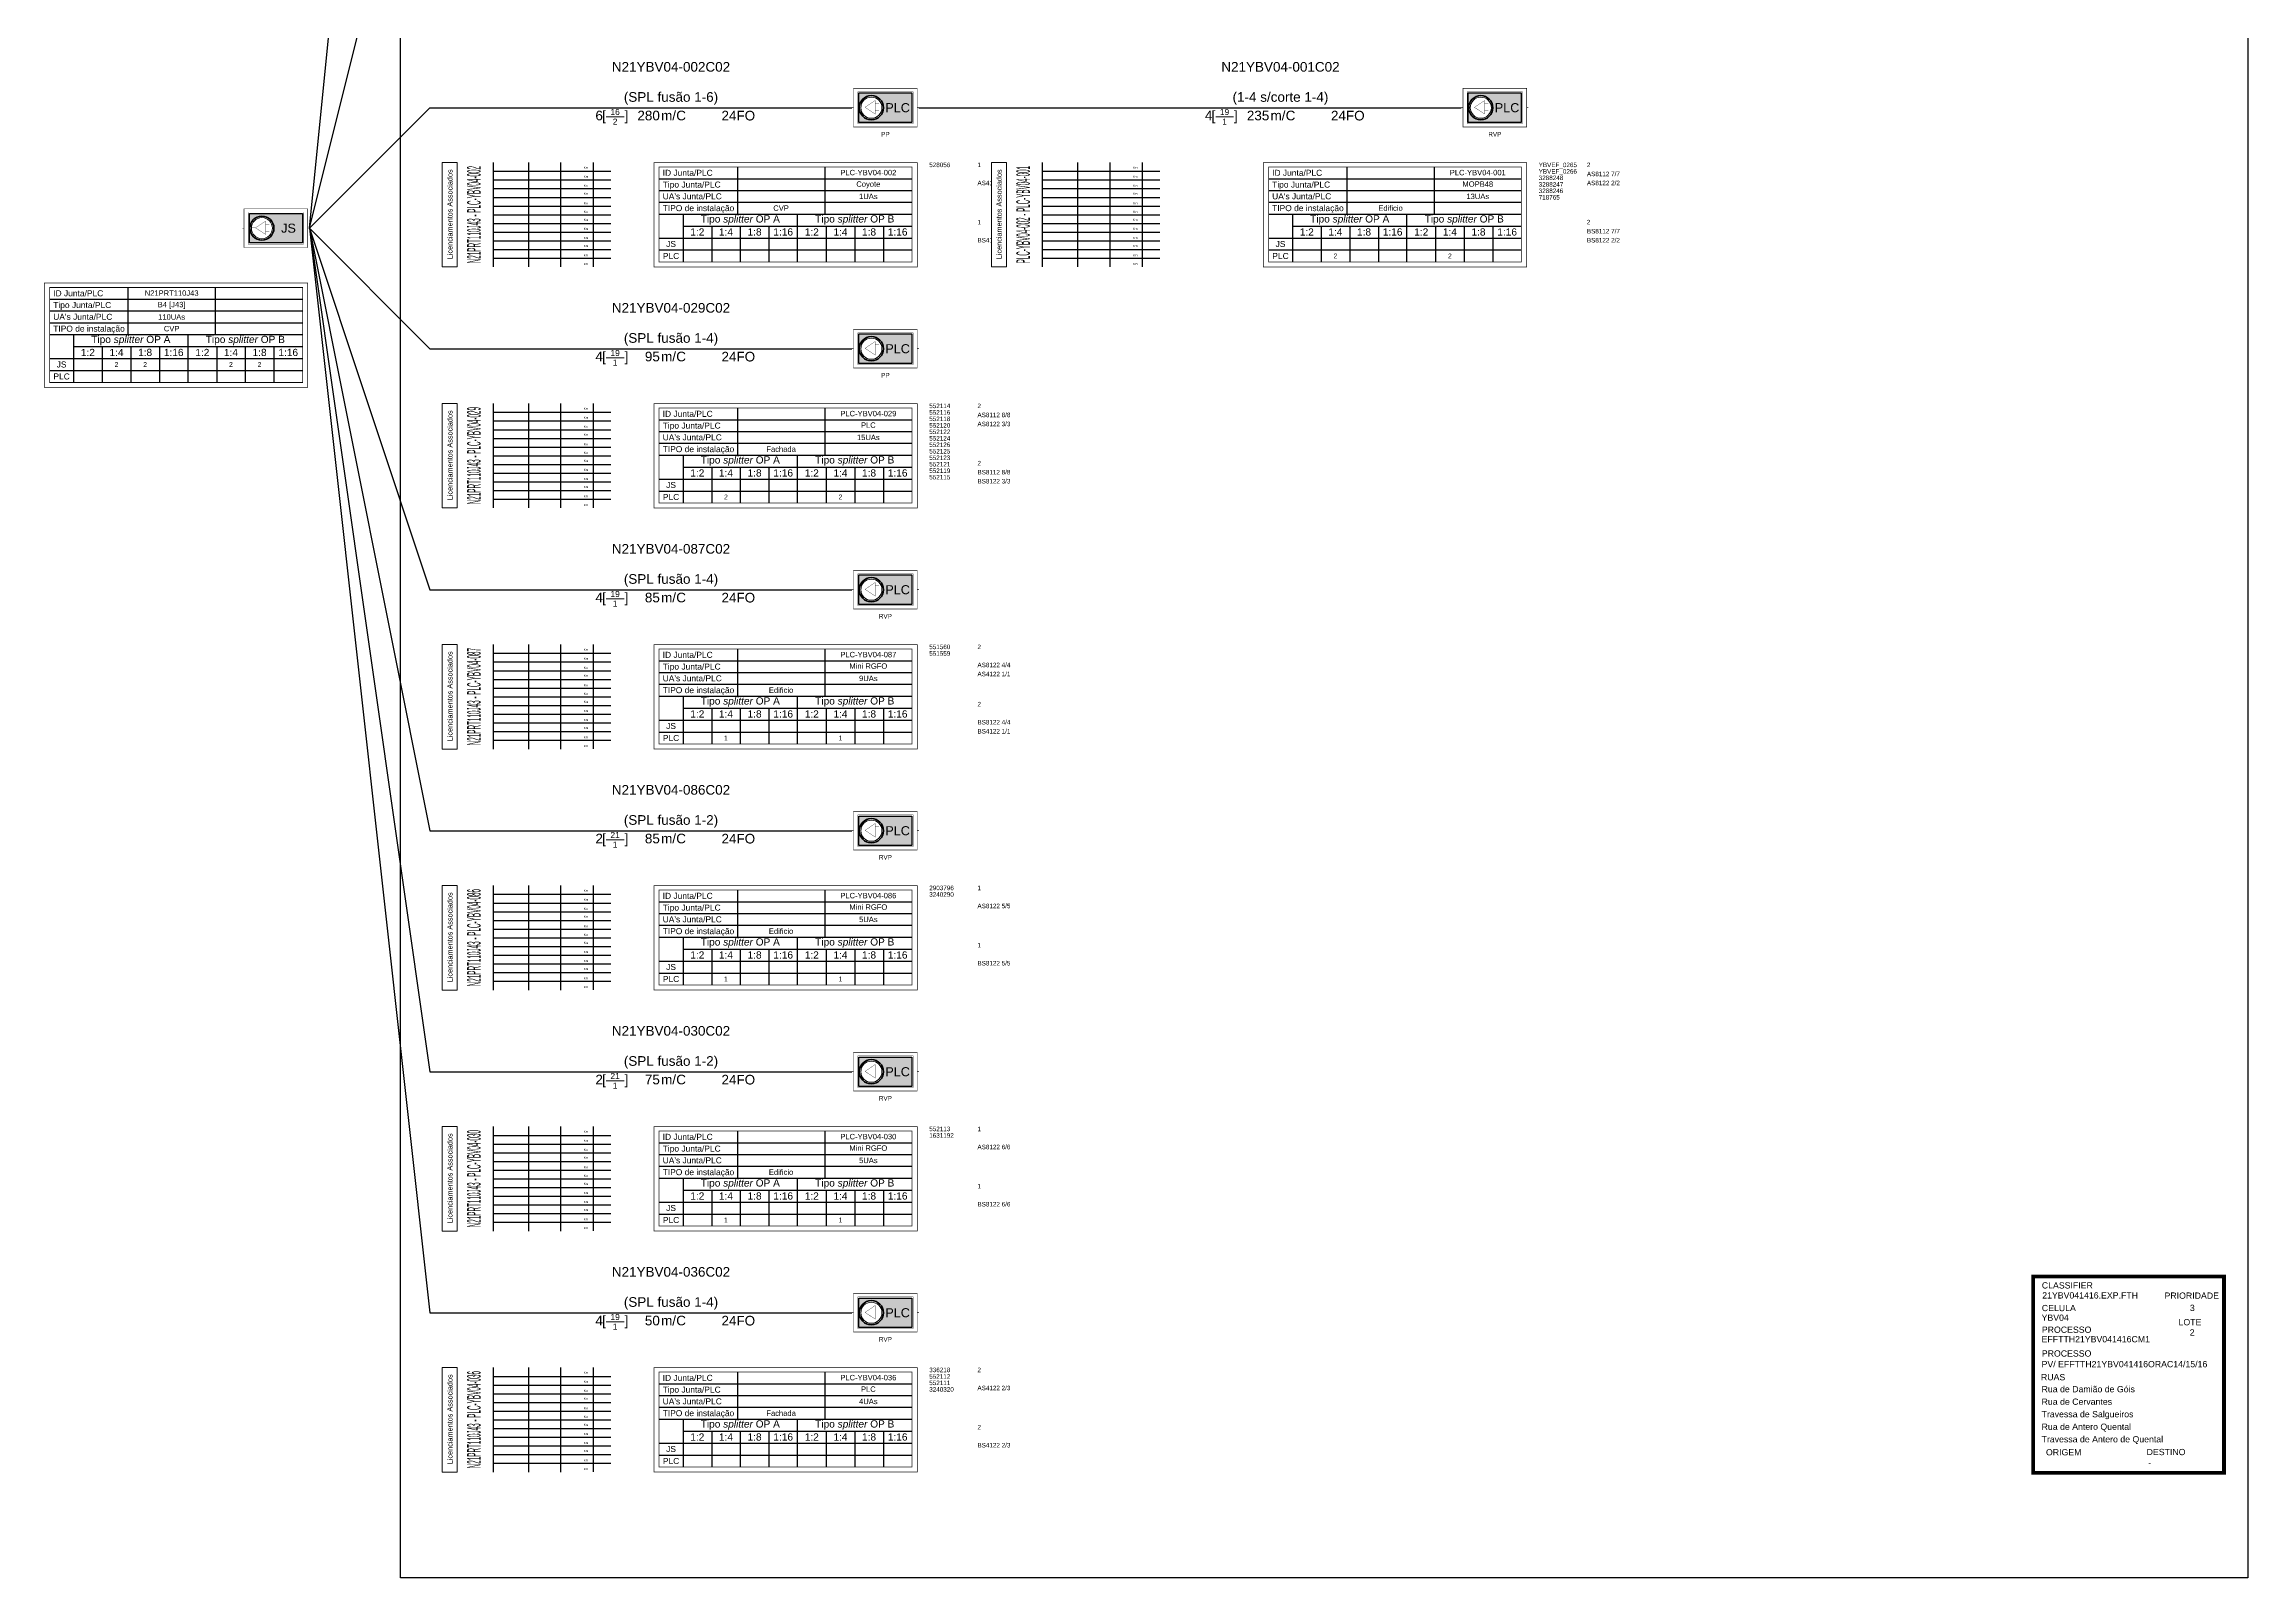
# Model space of a CAD drawing. Header units: metres. Extents: x 288 to 1034, y 827 to 7702.
# Drawn here: x 443.8 to 809.5, y 4170.9 to 4425.5 of the extents above; entities that cross this region are included whole.
import ezdxf
from ezdxf.enums import TextEntityAlignment as Align

# ---------------------------------------------------------------- set-up
doc = ezdxf.new("R2010")
doc.units = ezdxf.units.M
doc.header["$MEASUREMENT"] = 0
doc.set_wipeout_variables(frame=1)
for name, color, linetype in [('3-PROJ_FTTH_CABO', 7, 'Continuous'), ('3-PROJ_FTTH_JUNTA', 7, 'Continuous'), ('3-PROJ_FTTH_LICENCIAMENTOS', 7, 'Continuous'), ('3-PROJ_FTTH_PLC', 7, 'Continuous'), ('Licenciamentos Porto_1', 4, 'Continuous')]:
    doc.layers.add(name, color=color, linetype=linetype)
doc.styles.add('ARIAL', font='')
doc.styles.get('ARIAL').set_extended_font_data('Arial')

# ---------------------------------------------------------------- blocks, each defined once
blk = doc.blocks.new('*U26')
blk.add_hatch(color=31).paths.add_polyline_path([(9.97, -2.44), (1.18, -2.44), (1.18, 2.44), (9.97, 2.44)])
at = {"color": 7, "const_width": 0.0743}
for points in [[(0.29, 0), (0, 0)], [(11.15, 0), (10.86, 0)]]:
    blk.add_lwpolyline(points, dxfattribs=at)
at = {"color": 7}
for points, const_width in [([(10.86, -3.21), (0.29, -3.21), (0.29, 3.21), (10.86, 3.21)], 0.0929), ([(10.17, -2.63), (0.99, -2.63), (0.99, 2.63), (10.17, 2.63)], 0.0465)]:
    blk.add_lwpolyline(points, close=True, dxfattribs=dict(at, const_width=const_width))
at = {"color": 31}
blk.add_lwpolyline([(9.97, -2.44), (1.18, -2.44), (1.18, 2.44), (9.97, 2.44)], close=True, dxfattribs=at)
at = {"color": 7, "ltscale": 0.001}
blk.add_lwpolyline([(10.86, -9.12, 0.12, 0.12, 0), (10.86, -9.12, 0.12, 0.12, 0), (-32.84, -9.12, 0.12, 0.12, 0), (-32.84, -26.43, 0.12, 0.12, 0), (10.86, -26.43, 0.12, 0.12, 0), (10.86, -26.43, 0.12, 0.12, 0), (10.86, -9.12, 0, 0, 0)], format="xyseb", dxfattribs=at)
at = {"color": 7, "ltscale": 0.001, "const_width": 0.12}
blk.add_lwpolyline([(10, -25.61), (10, -25.61), (-31.98, -25.61), (-31.98, -9.84), (10, -9.84), (10, -9.84)], close=True, dxfattribs=at)
at = {"color": 7}
for points in [[(-18.98, -9.84), (-18.98, -17.65)], [(-4.49, -9.84), (-4.49, -17.65)], [(-31.98, -11.79), (10, -11.79)], [(-31.98, -13.74), (10, -13.74)], [(-31.98, -15.69), (10, -15.69)], [(-31.98, -17.65), (10, -17.65)], [(-28, -17.65), (-28, -25.61)], [(-9, -25.61), (-9, -17.65)], [(-31.98, -21.63), (10, -21.63)], [(-28, -19.64), (10, -19.64)], [(-23.25, -19.64), (-23.25, -25.61)], [(-18.5, -19.64), (-18.5, -25.61)], [(-13.75, -19.64), (-13.75, -25.61)], [(-4.25, -19.64), (-4.25, -25.61)], [(0.5, -19.64), (0.5, -25.61)], [(5.25, -19.64), (5.25, -25.61)], [(-31.98, -23.62), (10, -23.62)], [(-31.98, -23.62), (-13.57, -23.62), (10, -23.62)]]:
    blk.add_lwpolyline(points, dxfattribs=at)
at = {"color": 7, "style": 'ARIAL'}
for s, p in [('ID Junta/PLC', (-31.38, -10.81)), ('Tipo Junta/PLC', (-31.38, -12.76)), ("UA's Junta/PLC", (-31.38, -14.71)), ('TIPO de instalação', (-31.38, -16.67))]:
    blk.add_text(s, height=1, dxfattribs=at).set_placement(p, align=Align.MIDDLE_LEFT)
for s, p in [('PLC', (-29.99, -24.61)), ('JS', (-29.99, -22.62))]:
    blk.add_text(s, height=1, dxfattribs=at).set_placement(p, align=Align.MIDDLE_CENTER)
at = {"color": 7, "ltscale": 0.001, "char_height": 1.2, "attachment_point": 5, "style": 'ARIAL'}
for s, insert, width in [('{\\C114;Tipo \\fArial|b0|i1|c0|p34;splitter\\fArial|b0|i0|c0|p34; OP A}', (-18.5, -18.64), 14.6912), ('{\\C10;Tipo \\fArial|b0|i1|c0|p34;splitter\\fArial|b0|i0|c0|p34; OP B}', (0.5, -18.64), 14.6912), ('{\\C114;1:2}', (-25.63, -20.63), 4.1115), ('{\\C114;1:4}', (-20.88, -20.63), 4.1115), ('{\\C114;1:8}', (-16.13, -20.63), 4.1115), ('{\\C114;1:16}', (-11.38, -20.63), 4.1115), ('{\\C10;1:2}', (-6.63, -20.63), 4.1115), ('{\\C10;1:4}', (-1.88, -20.63), 4.1115), ('{\\C10;1:8}', (2.87, -20.63), 4.1115), ('{\\C10;1:16}', (7.62, -20.63), 4.1115)]:
    blk.add_mtext(s, dxfattribs=dict(at, insert=insert, width=width))
at = {"color": 4, "lineweight": 0, "style": 'ARIAL'}
blk.add_attdef('ALOCAÇÃO_RDP', text='', height=0.8, dxfattribs=at).set_placement((-0.91, -2.81), align=Align.MIDDLE_RIGHT)
blk.add_attdef('FO_RDP', text='', height=0.8, dxfattribs=at).set_placement((12.06, -2.81), align=Align.MIDDLE_LEFT)
at = {"color": 5, "lineweight": 0, "style": 'ARIAL'}
blk.add_attdef('FO_RTR+BKB', text='', height=0.8, dxfattribs=at).set_placement((12.07, -1.2), align=Align.MIDDLE_LEFT)
at = {"color": 1, "lineweight": 0, "style": 'ARIAL'}
blk.add_attdef('ALOCAÇÃO_RDS', text='', height=0.8, dxfattribs=at).set_placement((-0.89, -4.35), align=Align.MIDDLE_RIGHT)
at = {"color": 7, "lineweight": 0, "style": 'ARIAL'}
blk.add_attdef('MORADA', text='', height=0.75, dxfattribs=at).set_placement((10.86, -7.21), align=Align.MIDDLE_RIGHT)
at = {"color": 1, "lineweight": 0, "style": 'ARIAL'}
blk.add_attdef('FO_RDS', text='', height=0.8, dxfattribs=at).set_placement((12.09, -4.35), align=Align.MIDDLE_LEFT)
at = {"color": 7, "lineweight": 0, "style": 'ARIAL'}
for tag, p in [('JUNTA', (-11.73, -10.77)), ('TIPO_JUNTA', (-11.73, -12.68)), ('UA_JUNTA', (-11.73, -14.74)), ('INSTALACAO', (-11.73, -16.67)), ('NPOL_CVP', (2.75, -16.66))]:
    blk.add_attdef(tag, text='', height=0.9, dxfattribs=at).set_placement(p, align=Align.MIDDLE_CENTER)
at = {"color": 114, "style": 'ARIAL'}
for tag, p in [('(P)1:2_A', (-25.63, -24.61)), ('(J)1:2_A', (-25.63, -22.62)), ('(P)1:4_A', (-20.88, -24.61)), ('(J)1:4_A', (-20.88, -22.62)), ('(P)1:8_A', (-16.13, -24.61)), ('(J)1:8_A', (-16.13, -22.62)), ('(P)1:16_A', (-11.38, -24.61)), ('(J)1:16_A', (-11.38, -22.62))]:
    blk.add_attdef(tag, text='', height=0.8, dxfattribs=at).set_placement(p, align=Align.MIDDLE_CENTER)
at = {"color": 10, "style": 'ARIAL'}
for tag, p in [('(P)1:2_B', (-6.63, -24.61)), ('(J)1:2_B', (-6.63, -22.62)), ('(P)1:4_B', (-1.88, -24.61)), ('(J)1:4_B', (-1.88, -22.62)), ('(P)1:8_B', (2.87, -24.61)), ('(J)1:8_B', (2.87, -22.62)), ('(P)1:16_B', (7.62, -24.61)), ('(J)1:16_B', (7.62, -22.62))]:
    blk.add_attdef(tag, text='', height=0.8, dxfattribs=at).set_placement(p, align=Align.MIDDLE_CENTER)
at = {"color": 7, "lineweight": 0}
blk.add_wipeout([(3.7, -1.95), (3.43, -1.99), (3.09, -2), (2.79, -1.95), (2.57, -1.88), (2.34, -1.78), (2.03, -1.59), (1.77, -1.34), (1.58, -1.1), (1.47, -0.92), (1.35, -0.61), (1.28, -0.33), (1.25, 0), (1.3, 0.42), (1.38, 0.7), (1.51, 0.98), (1.63, 1.17), (1.83, 1.4), (1.98, 1.55), (2.18, 1.69), (2.4, 1.81), (2.69, 1.92), (2.92, 1.97), (3.27, 2), (3.51, 1.99), (3.73, 1.94), (3.98, 1.87), (4.15, 1.79), (4.31, 1.7), (4.51, 1.56), (4.66, 1.42), (4.79, 1.28), (4.96, 1.05), (5.05, 0.88), (5.15, 0.64), (5.21, 0.41), (5.25, 0.11), (5.23, -0.32), (5.19, -0.52), (5.11, -0.74), (4.96, -1.04), (4.78, -1.3), (4.57, -1.51), (4.25, -1.74), (3.96, -1.87)], dxfattribs=at)
at = {"color": 7, "const_width": 0.0465}
for points in [[(1.63, 0.06), (2.2, 0.06)], [(3.87, 0.62), (4.5, 0.62)], [(3.87, -0.49), (4.5, -0.49)]]:
    blk.add_lwpolyline(points, dxfattribs=at)
blk.add_lwpolyline([(2.2, 0.06), (3.87, -1.05), (3.87, 1.18)], close=True, dxfattribs=at)
at = {"color": 7, "lineweight": 40}
blk.add_circle((3.25, 0), 2, dxfattribs=at)
at = {"color": 7, "lineweight": 0}
blk.add_circle((3.25, 0), 1.75, dxfattribs=at)
blk.add_circle((3.25, 0), 1.75, dxfattribs=at)
at = {"color": 7, "style": 'ARIAL'}
blk.add_text('JS', height=1.5, dxfattribs=at).set_placement((7.67, 0), align=Align.MIDDLE_CENTER)
blk = doc.blocks.new('*U9')
blk.add_hatch(color=31).paths.add_polyline_path([(9.97, -2.44), (1.18, -2.44), (1.18, 2.44), (9.97, 2.44)])
at = {"color": 7}
for points, const_width in [([(0.29, 0), (0, 0)], 0.0743), ([(11.15, 0), (10.86, 0)], 0.0743), ([(-40.78, -1.52), (-37.77, -1.52)], 0.15)]:
    blk.add_lwpolyline(points, dxfattribs=dict(at, const_width=const_width))
for points, const_width in [([(10.86, -3.21), (0.29, -3.21), (0.29, 3.21), (10.86, 3.21)], 0.0929), ([(10.17, -2.63), (0.99, -2.63), (0.99, 2.63), (10.17, 2.63)], 0.0465)]:
    blk.add_lwpolyline(points, close=True, dxfattribs=dict(at, const_width=const_width))
at = {"color": 31}
blk.add_lwpolyline([(9.97, -2.44), (1.18, -2.44), (1.18, 2.44), (9.97, 2.44)], close=True, dxfattribs=at)
at = {"color": 7, "ltscale": 0.001}
blk.add_lwpolyline([(10.86, -9.12, 0.12, 0.12, 0), (10.86, -9.12, 0.12, 0.12, 0), (-32.84, -9.12, 0.12, 0.12, 0), (-32.84, -26.43, 0.12, 0.12, 0), (10.86, -26.43, 0.12, 0.12, 0), (10.86, -26.43, 0.12, 0.12, 0), (10.86, -9.12, 0, 0, 0)], format="xyseb", dxfattribs=at)
at = {"color": 7, "ltscale": 0.001, "const_width": 0.12}
blk.add_lwpolyline([(10, -25.61), (10, -25.61), (-31.98, -25.61), (-31.98, -9.84), (10, -9.84), (10, -9.84)], close=True, dxfattribs=at)
at = {"color": 7}
for points in [[(-18.98, -9.84), (-18.98, -17.65)], [(-4.49, -9.84), (-4.49, -17.65)], [(-31.98, -11.79), (10, -11.79)], [(-31.98, -13.74), (10, -13.74)], [(-31.98, -15.69), (10, -15.69)], [(-31.98, -17.65), (10, -17.65)], [(-28, -17.65), (-28, -25.61)], [(-9, -25.61), (-9, -17.65)], [(-31.98, -21.63), (10, -21.63)], [(-28, -19.64), (10, -19.64)], [(-23.25, -19.64), (-23.25, -25.61)], [(-18.5, -19.64), (-18.5, -25.61)], [(-13.75, -19.64), (-13.75, -25.61)], [(-4.25, -19.64), (-4.25, -25.61)], [(0.5, -19.64), (0.5, -25.61)], [(5.25, -19.64), (5.25, -25.61)], [(-31.98, -23.62), (10, -23.62)], [(-31.98, -23.62), (-13.57, -23.62), (10, -23.62)]]:
    blk.add_lwpolyline(points, dxfattribs=at)
at = {"color": 7, "style": 'ARIAL'}
blk.add_text('[     ]  ', height=1.6, dxfattribs=at).set_placement((-35.85, -0.5), align=Align.TOP_RIGHT)
for s, p in [('ID Junta/PLC', (-31.38, -10.81)), ('Tipo Junta/PLC', (-31.38, -12.76)), ("UA's Junta/PLC", (-31.38, -14.71)), ('TIPO de instalação', (-31.38, -16.67))]:
    blk.add_text(s, height=1, dxfattribs=at).set_placement(p, align=Align.MIDDLE_LEFT)
for s, p in [('PLC', (-29.99, -24.61)), ('JS', (-29.99, -22.62))]:
    blk.add_text(s, height=1, dxfattribs=at).set_placement(p, align=Align.MIDDLE_CENTER)
at = {"insert": (-31.65, -0.5), "char_height": 1.6, "width": 2.8224, "attachment_point": 1, "style": 'ARIAL'}
blk.add_mtext('m/', dxfattribs=at)
at = {"color": 7, "ltscale": 0.001, "char_height": 1.2, "attachment_point": 5, "style": 'ARIAL'}
for s, insert, width in [('{\\C114;Tipo \\fArial|b0|i1|c0|p34;splitter\\fArial|b0|i0|c0|p34; OP A}', (-18.5, -18.64), 14.6912), ('{\\C10;Tipo \\fArial|b0|i1|c0|p34;splitter\\fArial|b0|i0|c0|p34; OP B}', (0.5, -18.64), 14.6912), ('{\\C114;1:2}', (-25.63, -20.63), 4.1115), ('{\\C114;1:4}', (-20.88, -20.63), 4.1115), ('{\\C114;1:8}', (-16.13, -20.63), 4.1115), ('{\\C114;1:16}', (-11.38, -20.63), 4.1115), ('{\\C10;1:2}', (-6.63, -20.63), 4.1115), ('{\\C10;1:4}', (-1.88, -20.63), 4.1115), ('{\\C10;1:8}', (2.87, -20.63), 4.1115), ('{\\C10;1:16}', (7.62, -20.63), 4.1115)]:
    blk.add_mtext(s, dxfattribs=dict(at, insert=insert, width=width))
at = {"color": 7, "style": 'ARIAL'}
for tag, p in [('ID_CABO', (-30, 5.5)), ('ID_CABO2', (-30, 3)), ('ID_CABO3', (-30, 0.5))]:
    blk.add_attdef(tag, text='', height=1.6, dxfattribs=at).set_placement(p, align=Align.BOTTOM_CENTER)
at = {"color": 7, "lineweight": 0, "style": 'ARIAL'}
blk.add_attdef('FO_ACTIVAS', text='', height=1.6, dxfattribs=at).set_placement((-41.3, -0.5), align=Align.TOP_RIGHT)
for tag, height, p in [('FO_RESERVA', 1, (-39.28, -2.32)), ('FO_MORTAS', 1, (-39.28, -0.72)), ('PLC', 0.9, (2.75, -10.77)), ('TIPO_PLC', 0.9, (2.75, -12.68)), ('UA_PLC', 0.9, (2.75, -14.72)), ('INSTALACAO', 0.9, (-11.73, -16.67)), ('NPOL_CVP', 0.9, (2.75, -16.66))]:
    blk.add_attdef(tag, text='', height=height, dxfattribs=at).set_placement(p, align=Align.MIDDLE_CENTER)
at = {"color": 7, "style": 'ARIAL'}
blk.add_attdef('METROS', text='', height=1.6, dxfattribs=at).set_placement((-31.85, -0.5), align=Align.TOP_RIGHT)
for tag, height, p in [('TIPO_INSTALACAO', 1.6, (-29.13, -0.5)), ('CAPACIDADE', 1.6, (-21.62, -0.52)), ('BID1', 0.75, (12.86, -9.12)), ('BID2', 0.75, (12.86, -10.2)), ('BID3', 0.75, (12.86, -11.27)), ('BID4', 0.75, (12.86, -12.35)), ('BID5', 0.75, (12.86, -13.42)), ('BID6', 0.75, (12.86, -14.5)), ('BID7', 0.75, (12.86, -15.57)), ('BID8', 0.75, (12.86, -16.65)), ('BID9', 0.75, (12.86, -17.73)), ('BID10', 0.75, (12.86, -18.8)), ('BID11', 0.75, (12.86, -19.88)), ('BID12', 0.75, (12.86, -20.95)), ('BID13', 0.75, (12.86, -22.03)), ('BID14', 0.75, (12.86, -23.11)), ('BID15', 0.75, (12.86, -24.18)), ('BID16', 0.75, (12.86, -25.26)), ('BID17', 0.75, (12.86, -26.33)), ('BID18', 0.75, (12.86, -27.41)), ('BID19', 0.75, (12.86, -28.49)), ('BID20', 0.75, (12.86, -29.56)), ('BID21', 0.75, (12.86, -30.64)), ('BID22', 0.75, (12.86, -31.71)), ('BID23', 0.75, (12.86, -32.79)), ('BID24', 0.75, (12.86, -33.86))]:
    blk.add_attdef(tag, text='', height=height, dxfattribs=at).set_placement(p, align=Align.TOP_LEFT)
at = {"color": 1, "lineweight": 0, "style": 'ARIAL'}
blk.add_attdef('ALOCAÇÃO_RDS', text='', height=0.8, dxfattribs=at).set_placement((-0.89, -4.35), align=Align.MIDDLE_RIGHT)
at = {"color": 7, "style": 'ARIAL'}
for tag, p in [('N_RAISER(X)', (5.58, -4.41)), ('F.B.(X)', (5.58, -5.81))]:
    blk.add_attdef(tag, text='', height=0.75, dxfattribs=at).set_placement(p, align=Align.MIDDLE_CENTER)
at = {"color": 7, "lineweight": 0, "style": 'ARIAL'}
blk.add_attdef('MORADA', text='', height=0.75, dxfattribs=at).set_placement((10.86, -7.21), align=Align.MIDDLE_RIGHT)
at = {"color": 1, "lineweight": 0, "style": 'ARIAL'}
blk.add_attdef('FO_RDS', text='', height=0.8, dxfattribs=at).set_placement((12.09, -4.35), align=Align.MIDDLE_LEFT)
at = {"color": 114, "style": 'ARIAL'}
for tag, p in [('A_SPL_1', (20.86, -10.62)), ('FA_OPA', (20.86, -9.12)), ('A_SPL_2', (20.86, -12.12)), ('A_SPL_3', (20.86, -13.62)), ('A_SPL_4', (20.86, -15.12)), ('A_SPL_5', (20.86, -16.62))]:
    blk.add_attdef(tag, text='', height=0.75, dxfattribs=at).set_placement(p, align=Align.TOP_LEFT)
at = {"color": 1, "style": 'ARIAL'}
for tag, p in [('FA_OPB', (20.86, -18.62)), ('B_SPL_1', (20.86, -20.12)), ('B_SPL_2', (20.86, -21.62)), ('B_SPL_3', (20.86, -23.12)), ('B_SPL_4', (20.86, -24.62)), ('B_SPL_5', (20.86, -26.12))]:
    blk.add_attdef(tag, text='', height=0.75, dxfattribs=at).set_placement(p, align=Align.TOP_LEFT)
at = {"color": 114, "style": 'ARIAL'}
for tag, p in [('(P)1:2_A', (-25.63, -24.61)), ('(J)1:2_A', (-25.63, -22.62)), ('(P)1:4_A', (-20.88, -24.61)), ('(J)1:4_A', (-20.88, -22.62)), ('(P)1:8_A', (-16.13, -24.61)), ('(J)1:8_A', (-16.13, -22.62)), ('(P)1:16_A', (-11.38, -24.61)), ('(J)1:16_A', (-11.38, -22.62))]:
    blk.add_attdef(tag, text='', height=0.8, dxfattribs=at).set_placement(p, align=Align.MIDDLE_CENTER)
at = {"color": 10, "style": 'ARIAL'}
for tag, p in [('(P)1:2_B', (-6.63, -24.61)), ('(J)1:2_B', (-6.63, -22.62)), ('(P)1:4_B', (-1.88, -24.61)), ('(J)1:4_B', (-1.88, -22.62)), ('(P)1:8_B', (2.87, -24.61)), ('(J)1:8_B', (2.87, -22.62)), ('(P)1:16_B', (7.62, -24.61)), ('(J)1:16_B', (7.62, -22.62))]:
    blk.add_attdef(tag, text='', height=0.8, dxfattribs=at).set_placement(p, align=Align.MIDDLE_CENTER)
at = {"color": 7, "lineweight": 0}
blk.add_wipeout([(3.7, -1.95), (3.43, -1.99), (3.09, -2), (2.79, -1.95), (2.57, -1.88), (2.34, -1.78), (2.03, -1.59), (1.77, -1.34), (1.58, -1.1), (1.47, -0.92), (1.35, -0.61), (1.28, -0.33), (1.25, 0), (1.3, 0.42), (1.38, 0.7), (1.51, 0.98), (1.63, 1.17), (1.83, 1.4), (1.98, 1.55), (2.18, 1.69), (2.4, 1.81), (2.69, 1.92), (2.92, 1.97), (3.27, 2), (3.51, 1.99), (3.73, 1.94), (3.98, 1.87), (4.15, 1.79), (4.31, 1.7), (4.51, 1.56), (4.66, 1.42), (4.79, 1.28), (4.96, 1.05), (5.05, 0.88), (5.15, 0.64), (5.21, 0.41), (5.25, 0.11), (5.23, -0.32), (5.19, -0.52), (5.11, -0.74), (4.96, -1.04), (4.78, -1.3), (4.57, -1.51), (4.25, -1.74), (3.96, -1.87)], dxfattribs=at)
at = {"color": 7, "const_width": 0.0465}
for points in [[(1.63, 0.06), (2.2, 0.06)], [(3.87, 0.62), (4.5, 0.62)], [(3.87, -0.49), (4.5, -0.49)]]:
    blk.add_lwpolyline(points, dxfattribs=at)
blk.add_lwpolyline([(2.2, 0.06), (3.87, -1.05), (3.87, 1.18)], close=True, dxfattribs=at)
at = {"color": 7, "lineweight": 40}
blk.add_circle((3.25, 0), 2, dxfattribs=at)
at = {"color": 7, "lineweight": 0}
blk.add_circle((3.25, 0), 1.75, dxfattribs=at)
blk.add_circle((3.25, 0), 1.75, dxfattribs=at)
at = {"color": 7, "style": 'ARIAL'}
blk.add_text('PLC', height=1.5, dxfattribs=at).set_placement((7.61, 0), align=Align.MIDDLE_CENTER)
blk = doc.blocks.new('Troço Sinoptico')
at = {"color": 7, "lineweight": 0, "style": 'ARIAL'}
for tag, p in [('D1', (-16.57, -9.75)), ('D2', (-16.57, -11.26)), ('T1', (-10.78, -9.77)), ('E1', (-1.22, -9.77))]:
    blk.add_attdef(tag, text='', height=0.631, dxfattribs=at).set_placement(p, align=Align.MIDDLE_CENTER)
blk.add_attdef('XXX1', text='', height=0.631, dxfattribs=at).set_placement((-4.58, -9.81), align=Align.MIDDLE_RIGHT)
at = {"color": 7}
blk.add_wipeout([(-27.96, -26.44), (-27.96, -9.12), (0, -9.12), (0, -26.43)], dxfattribs=at)
at = {"color": 7, "lineweight": 0}
blk.add_lwpolyline([(-27.96, -26.44), (-25.49, -26.44), (-25.49, -9.12), (-27.96, -9.12)], close=True, dxfattribs=at)
at = {"color": 7}
for points in [[(-19.54, -9.12), (-19.54, -26.44)], [(-19.54, -10.56), (0, -10.56)], [(-13.66, -9.12), (-13.66, -17.78)], [(-8.33, -9.12), (-8.33, -17.78)], [(-2.94, -9.12), (-2.94, -17.77)], [(-19.54, -12), (0, -12)], [(-19.54, -13.44), (0, -13.44)], [(-19.54, -14.89), (0, -14.89)], [(-19.54, -16.33), (0, -16.33)], [(-19.54, -17.77), (0, -17.77)], [(-13.66, -17.78), (-13.66, -26.44)], [(-8.33, -17.78), (-8.33, -26.44)], [(-2.94, -17.78), (-2.94, -26.43)], [(-19.54, -19.23), (0, -19.23)], [(-19.54, -20.67), (0, -20.67)], [(-19.54, -22.11), (0, -22.11)], [(-19.54, -23.55), (0, -23.55)], [(-19.54, -24.99), (0, -24.99)]]:
    blk.add_lwpolyline(points, dxfattribs=at)
at = {"color": 7, "lineweight": 0, "true_color": 0xffffff, "insert": (-26.69, -17.69), "char_height": 0.865, "width": 17.7947, "attachment_point": 5, "rotation": 90, "style": 'ARIAL'}
blk.add_mtext('Licenciamentos Associados', dxfattribs=at)
at = {"color": 7, "lineweight": 0, "char_height": 0.355, "width": 6.2282, "attachment_point": 2, "style": 'ARIAL'}
for insert in [(-4.09, -9.77), (-4.1, -11.28), (-4.09, -14.1), (-4.09, -12.78), (-4.09, -15.66), (-4.09, -17.1), (-4.1, -18.43), (-4.1, -19.94), (-4.1, -21.44), (-4.1, -22.77), (-4.09, -24.32), (-4.09, -25.77)]:
    blk.add_mtext('Km', dxfattribs=dict(at, insert=insert))
at = {"color": 7, "lineweight": 0, "style": 'ARIAL', "width": 0.580821}
blk.add_attdef('ORIGEM-DESTINO', text='', height=2.25, rotation=90, dxfattribs=at).set_placement((-21.59, -25.83), (-21.59, -9.68), align=Align.FIT)
at = {"color": 7, "lineweight": 0, "style": 'ARIAL'}
for tag, p in [('T2', (-10.78, -11.28)), ('D3', (-16.57, -12.76)), ('D4', (-16.57, -14.09)), ('T3', (-10.78, -12.77)), ('T4', (-10.78, -14.1)), ('E2', (-1.22, -11.3)), ('E3', (-1.22, -12.78)), ('E4', (-1.22, -14.1)), ('D5', (-16.57, -15.64)), ('D6', (-16.57, -17.08)), ('D7', (-16.57, -18.42)), ('T5', (-10.78, -15.65)), ('T6', (-10.78, -17.09)), ('T7', (-10.78, -18.43)), ('E7', (-1.22, -18.43)), ('E5', (-1.22, -15.65)), ('E6', (-1.22, -17.09)), ('D8', (-16.57, -19.93)), ('D9', (-16.57, -21.42)), ('T8', (-10.79, -19.94)), ('T9', (-10.79, -21.44)), ('E8', (-1.22, -19.97)), ('E9', (-1.22, -21.45)), ('D10', (-16.57, -22.75)), ('D11', (-16.57, -24.3)), ('D12', (-16.57, -25.74)), ('T12', (-10.79, -25.76)), ('T10', (-10.78, -22.77)), ('T11', (-10.79, -24.31)), ('E10', (-1.22, -22.77)), ('E11', (-1.22, -24.31)), ('E12', (-1.22, -25.76))]:
    blk.add_attdef(tag, text='', height=0.631, dxfattribs=at).set_placement(p, align=Align.MIDDLE_CENTER)
for tag, p in [('XXX2', (-4.59, -11.32)), ('XXX3', (-4.58, -12.81)), ('XXX4', (-4.59, -14.14)), ('XXX7', (-4.59, -18.47)), ('XXX5', (-4.58, -15.69)), ('XXX6', (-4.58, -17.13)), ('XXX8', (-4.59, -19.98)), ('XXX9', (-4.59, -21.48)), ('XXX10', (-4.59, -22.81)), ('XXX11', (-4.58, -24.35)), ('XXX12', (-4.58, -25.8))]:
    blk.add_attdef(tag, text='', height=0.631, dxfattribs=at).set_placement(p, align=Align.MIDDLE_RIGHT)
at = {"color": 7, "lineweight": 0, "style": 'ARIAL', "flags": 1}
blk.add_attdef('ID', text='', height=0.631, dxfattribs=at).set_placement((-13.98, -27.67), align=Align.MIDDLE_CENTER)
at = {"layer": 'Defpoints', "flags": 1}
for tag, p in [('TROCO', (-28.25, -8.29)), ('GAMA', (-13.98, -8.55))]:
    blk.add_attdef(tag, p, '', height=2.16, dxfattribs=at)
blk = doc.blocks.new('BOAVISTA_LIC')
at = {"const_width": 0.3}
blk.add_lwpolyline([(2033.71, 1323.27), (2048.95, 1323.27), (2048.95, 1307.59), (2033.71, 1307.59)], close=True, dxfattribs=at)
at = {"color": 5, "style": 'ARIAL'}
for s, p in [('CLASSIFIER', (2034.4, 1322.31)), ('PRIORIDADE', (2044.2, 1321.49)), ('CELULA', (2034.4, 1320.5)), ('PROCESSO', (2034.4, 1318.77)), ('LOTE', (2045.32, 1319.37)), ('PROCESSO', (2034.4, 1316.87)), ('RUAS', (2034.33, 1314.98)), ('ORIGEM ', (2034.73, 1308.98)), ('DESTINO ', (2042.77, 1309))]:
    blk.add_text(s, height=0.5, dxfattribs=at).set_placement(p)
at = {"style": 'ARIAL'}
for tag, p in [('CLASSIFIER', (2034.43, 1321.51)), ('CELULA', (2034.38, 1319.73)), ('PROCESSO', (2034.38, 1318.01)), ('ORAC', (2034.38, 1316.02)), ('RUA_1', (2034.38, 1314.02)), ('RUA_2', (2034.38, 1313.02)), ('RUA_3', (2034.38, 1312.02)), ('RUA_4', (2034.38, 1311.02)), ('RUA_5', (2034.38, 1310.02)), ('ORIGEM', (2034.38, 1308.02)), ('DESTINO', (2042.89, 1308.12))]:
    blk.add_attdef(tag, p, '', height=0.5, dxfattribs=at)
for tag, p in [('PRIORIDADE', (2046.42, 1320.76)), ('LOTE', (2046.41, 1318.8))]:
    blk.add_attdef(tag, text='', height=0.5, dxfattribs=at).set_placement(p, align=Align.MIDDLE_CENTER)

msp = doc.modelspace()

# ---------------------------------------------------------------- linework, layer by layer
at = {"layer": '3-PROJ_FTTH_CABO'}
for points in [[(507.8, 4414.95), (577.8, 4414.95)], [(608.95, 4414.95), (678.95, 4414.95)], [(507.8, 4374.95), (577.8, 4374.95)], [(507.8, 4334.95), (577.8, 4334.95)], [(507.8, 4294.95), (577.8, 4294.95)], [(507.8, 4254.95), (577.8, 4254.95)], [(507.8, 4214.95), (577.8, 4214.95)]]:
    msp.add_lwpolyline(points, dxfattribs=at)

# ---------------------------------------------------------------- block references
at = {"ltscale": 5, "xscale": 2.0780833110902, "yscale": 2.0780833110902, "zscale": 2.0780833110902}
msp.add_blockref('BOAVISTA_LIC', (-3452.34, 1471.1), dxfattribs=at).add_auto_attribs({'CLASSIFIER': '21YBV041416.EXP.FTH', 'CELULA': 'YBV04', 'RUA_1': 'Rua de Damião de Góis ', 'RUA_2': 'Rua de Cervantes ', 'RUA_3': 'Travessa de Salgueiros ', 'RUA_4': 'Rua de Antero Quental ', 'RUA_5': 'Travessa de Antero de Quental', 'DESTINO': '-', 'PROCESSO': 'EFFTTH21YBV041416CM1', 'ORAC': 'PV/ EFFTTH21YBV041416ORAC14/15/16', 'PRIORIDADE': '3', 'LOTE': '2'})
at = {"layer": '3-PROJ_FTTH_JUNTA'}
msp.add_blockref('*U26', (476.65, 4394.95), dxfattribs=at).add_auto_attribs({'JUNTA': 'N21PRT110J43', 'TIPO_JUNTA': 'B4 [J43]', 'UA_JUNTA': '110UAs', 'INSTALACAO': 'CVP', '(J)1:4_A': '2', '(J)1:8_A': '2', '(J)1:4_B': '2', '(J)1:8_B': '2'})

# ---------------------------------------------------------------- next in the draw order: linework, layer by layer
at = {"layer": '3-PROJ_FTTH_CABO'}
for points in [[(487.8, 4394.95), (507.8, 4594.95)], [(487.8, 4394.95), (507.8, 4474.95)], [(487.8, 4394.95), (507.8, 4414.95)], [(487.8, 4394.95), (507.8, 4374.95)], [(487.8, 4394.95), (507.8, 4334.95)], [(487.8, 4394.95), (507.8, 4294.95)], [(487.8, 4394.95), (507.8, 4254.95)], [(487.8, 4394.95), (507.8, 4214.95)]]:
    msp.add_lwpolyline(points, dxfattribs=at)

# ---------------------------------------------------------------- next in the draw order: block references
at = {"layer": '3-PROJ_FTTH_PLC'}
for p, values in [((577.8, 4414.95), {'PLC': 'PLC-YBV04-002', 'TIPO_PLC': 'Coyote', 'UA_PLC': '1UAs', 'INSTALACAO': 'CVP', 'BID1': '528056', 'FA_OPA': '1', 'A_SPL_2': 'AS4112 4/4', 'FA_OPB': '1', 'B_SPL_2': 'BS4112 4/4', 'N_RAISER(X)': 'PP', 'ID_CABO': 'N21YBV04-002C02', 'ID_CABO3': '(SPL fusão 1-6)', 'FO_ACTIVAS': '6', 'FO_MORTAS': '16', 'FO_RESERVA': '2', 'METROS': '280', 'TIPO_INSTALACAO': 'C', 'CAPACIDADE': '24FO'}), ((678.95, 4414.95), {'PLC': 'PLC-YBV04-001', 'TIPO_PLC': 'MOPB48', 'UA_PLC': '13UAs', 'INSTALACAO': 'Edificio', '(P)1:4_A': '2', '(P)1:4_B': '2', 'BID1': 'YBVEF_0265', 'BID2': 'YBVEF_0266', 'BID3': '3288248', 'BID4': '3288247', 'BID5': '3288246', 'BID6': '718765', 'FA_OPA': '2', 'A_SPL_1': 'AS8112 7/7', 'A_SPL_2': 'AS8122 2/2', 'FA_OPB': '2', 'B_SPL_1': 'BS8112 7/7', 'B_SPL_2': 'BS8122 2/2', 'N_RAISER(X)': 'RVP', 'ID_CABO': 'N21YBV04-001C02', 'ID_CABO3': '(1-4 s/corte 1-4)', 'FO_ACTIVAS': '4', 'FO_MORTAS': '19', 'FO_RESERVA': '1', 'METROS': '235', 'TIPO_INSTALACAO': 'C', 'CAPACIDADE': '24FO'}), ((577.8, 4374.95), {'PLC': 'PLC-YBV04-029', 'TIPO_PLC': 'PLC', 'UA_PLC': '15UAs', 'INSTALACAO': 'Fachada', '(P)1:4_A': '2', '(P)1:4_B': '2', 'BID1': '552114', 'BID2': '552116', 'BID3': '552118', 'BID4': '552120', 'BID5': '552122', 'BID6': '552124', 'BID7': '552126', 'BID8': '552125', 'BID9': '552123', 'BID10': '552121', 'BID11': '552119', 'BID12': '552115', 'FA_OPA': '2', 'A_SPL_1': 'AS8112 8/8', 'A_SPL_2': 'AS8122 3/3', 'FA_OPB': '2', 'B_SPL_1': 'BS8112 8/8', 'B_SPL_2': 'BS8122 3/3', 'N_RAISER(X)': 'PP', 'ID_CABO': 'N21YBV04-029C02', 'ID_CABO3': '(SPL fusão 1-4)', 'FO_ACTIVAS': '4', 'FO_MORTAS': '19', 'FO_RESERVA': '1', 'METROS': '95', 'TIPO_INSTALACAO': 'C', 'CAPACIDADE': '24FO'}), ((577.8, 4334.95), {'PLC': 'PLC-YBV04-087', 'TIPO_PLC': 'Mini RGFO', 'UA_PLC': '9UAs', 'INSTALACAO': 'Edificio', '(P)1:4_A': '1', '(P)1:4_B': '1', 'BID1': '551560', 'BID2': '551559', 'FA_OPA': '2', 'A_SPL_2': 'AS8122 4/4', 'A_SPL_3': 'AS4122 1/1', 'FA_OPB': '2', 'B_SPL_2': 'BS8122 4/4', 'B_SPL_3': 'BS4122 1/1', 'N_RAISER(X)': 'RVP', 'ID_CABO': 'N21YBV04-087C02', 'ID_CABO3': '(SPL fusão 1-4)', 'FO_ACTIVAS': '4', 'FO_MORTAS': '19', 'FO_RESERVA': '1', 'METROS': '85', 'TIPO_INSTALACAO': 'C', 'CAPACIDADE': '24FO'}), ((577.8, 4294.95), {'PLC': 'PLC-YBV04-086', 'TIPO_PLC': 'Mini RGFO', 'UA_PLC': '5UAs', 'INSTALACAO': 'Edificio', '(P)1:4_A': '1', '(P)1:4_B': '1', 'BID1': '2903796', 'BID2': '3240290', 'FA_OPA': '1', 'A_SPL_2': 'AS8122 5/5', 'FA_OPB': '1', 'B_SPL_2': 'BS8122 5/5', 'N_RAISER(X)': 'RVP', 'ID_CABO': 'N21YBV04-086C02', 'ID_CABO3': '(SPL fusão 1-2)', 'FO_ACTIVAS': '2', 'FO_MORTAS': '21', 'FO_RESERVA': '1', 'METROS': '85', 'TIPO_INSTALACAO': 'C', 'CAPACIDADE': '24FO'}), ((577.8, 4254.95), {'PLC': 'PLC-YBV04-030', 'TIPO_PLC': 'Mini RGFO', 'UA_PLC': '5UAs', 'INSTALACAO': 'Edificio', '(P)1:4_A': '1', '(P)1:4_B': '1', 'BID1': '552113', 'BID2': '1631192', 'FA_OPA': '1', 'A_SPL_2': 'AS8122 6/6', 'FA_OPB': '1', 'B_SPL_2': 'BS8122 6/6', 'N_RAISER(X)': 'RVP', 'ID_CABO': 'N21YBV04-030C02', 'ID_CABO3': '(SPL fusão 1-2)', 'FO_ACTIVAS': '2', 'FO_MORTAS': '21', 'FO_RESERVA': '1', 'METROS': '75', 'TIPO_INSTALACAO': 'C', 'CAPACIDADE': '24FO'}), ((577.8, 4214.95), {'PLC': 'PLC-YBV04-036', 'TIPO_PLC': 'PLC', 'UA_PLC': '4UAs', 'INSTALACAO': 'Fachada', 'BID1': '336218', 'BID2': '552112', 'BID3': '552111', 'BID4': '3240320', 'FA_OPA': '2', 'A_SPL_2': 'AS4122 2/3', 'FA_OPB': '2', 'B_SPL_2': 'BS4122 2/3', 'N_RAISER(X)': 'RVP', 'ID_CABO': 'N21YBV04-036C02', 'ID_CABO3': '(SPL fusão 1-4)', 'FO_ACTIVAS': '4', 'FO_MORTAS': '19', 'FO_RESERVA': '1', 'METROS': '50', 'TIPO_INSTALACAO': 'C', 'CAPACIDADE': '24FO'})]:
    msp.add_blockref('*U9', p, dxfattribs=at).add_auto_attribs(values)

# ---------------------------------------------------------------- next in the draw order: linework, layer by layer
at = {"layer": '3-PROJ_FTTH_CABO'}
msp.add_lwpolyline([(588.95, 4414.95), (608.95, 4414.95)], dxfattribs=at)

# ---------------------------------------------------------------- next in the draw order: block references
at = {"layer": '3-PROJ_FTTH_LICENCIAMENTOS'}
ref = msp.add_blockref('Troço Sinoptico', (537.8, 4414.95), dxfattribs=at)
ref.add_attrib('ORIGEM-DESTINO', 'N21PRT110J43 - PLC-YBV04-002', dxfattribs={"layer": '0', "color": 7, "lineweight": 0, "height": 2.2526, "rotation": 90, "style": 'ARIAL', "width": 0.333226}).set_placement((516.21, 4389.12), (516.21, 4405.27), align=Align.FIT)
ref = msp.add_blockref('Troço Sinoptico', (628.95, 4414.95), dxfattribs=at)
ref.add_attrib('ORIGEM-DESTINO', 'PLC-YBV04-002 - PLC-YBV04-001', dxfattribs={"layer": '0', "color": 7, "lineweight": 0, "height": 2.2526, "rotation": 90, "style": 'ARIAL', "width": 0.32732}).set_placement((607.36, 4389.12), (607.36, 4405.27), align=Align.FIT)
ref = msp.add_blockref('Troço Sinoptico', (537.8, 4374.95), dxfattribs=at)
ref.add_attrib('ORIGEM-DESTINO', 'N21PRT110J43 - PLC-YBV04-029', dxfattribs={"layer": '0', "color": 7, "lineweight": 0, "height": 2.2526, "rotation": 90, "style": 'ARIAL', "width": 0.333226}).set_placement((516.21, 4349.12), (516.21, 4365.27), align=Align.FIT)
ref = msp.add_blockref('Troço Sinoptico', (537.8, 4334.95), dxfattribs=at)
ref.add_attrib('ORIGEM-DESTINO', 'N21PRT110J43 - PLC-YBV04-087', dxfattribs={"layer": '0', "color": 7, "lineweight": 0, "height": 2.2526, "rotation": 90, "style": 'ARIAL', "width": 0.333226}).set_placement((516.21, 4309.12), (516.21, 4325.27), align=Align.FIT)
ref = msp.add_blockref('Troço Sinoptico', (537.8, 4294.95), dxfattribs=at)
ref.add_attrib('ORIGEM-DESTINO', 'N21PRT110J43 - PLC-YBV04-086', dxfattribs={"layer": '0', "color": 7, "lineweight": 0, "height": 2.2526, "rotation": 90, "style": 'ARIAL', "width": 0.333226}).set_placement((516.21, 4269.12), (516.21, 4285.27), align=Align.FIT)
ref = msp.add_blockref('Troço Sinoptico', (537.8, 4254.95), dxfattribs=at)
ref.add_attrib('ORIGEM-DESTINO', 'N21PRT110J43 - PLC-YBV04-030', dxfattribs={"layer": '0', "color": 7, "lineweight": 0, "height": 2.2526, "rotation": 90, "style": 'ARIAL', "width": 0.333226}).set_placement((516.21, 4229.12), (516.21, 4245.27), align=Align.FIT)
ref = msp.add_blockref('Troço Sinoptico', (537.8, 4214.95), dxfattribs=at)
ref.add_attrib('ORIGEM-DESTINO', 'N21PRT110J43 - PLC-YBV04-036', dxfattribs={"layer": '0', "color": 7, "lineweight": 0, "height": 2.2526, "rotation": 90, "style": 'ARIAL', "width": 0.333226}).set_placement((516.21, 4189.12), (516.21, 4205.27), align=Align.FIT)

# ---------------------------------------------------------------- next in the draw order: linework, layer by layer
at = {"layer": 'Licenciamentos Porto_1', "color": 4}
msp.add_lwpolyline([(502.9, 4519.48), (502.9, 4519.48), (590.63, 4519.48), (590.63, 4628.26), (809.52, 4628.26), (809.52, 4170.93), (502.9, 4170.93), (502.91, 4519.48)], close=True, dxfattribs=at)

doc.saveas('drawing.dxf')
